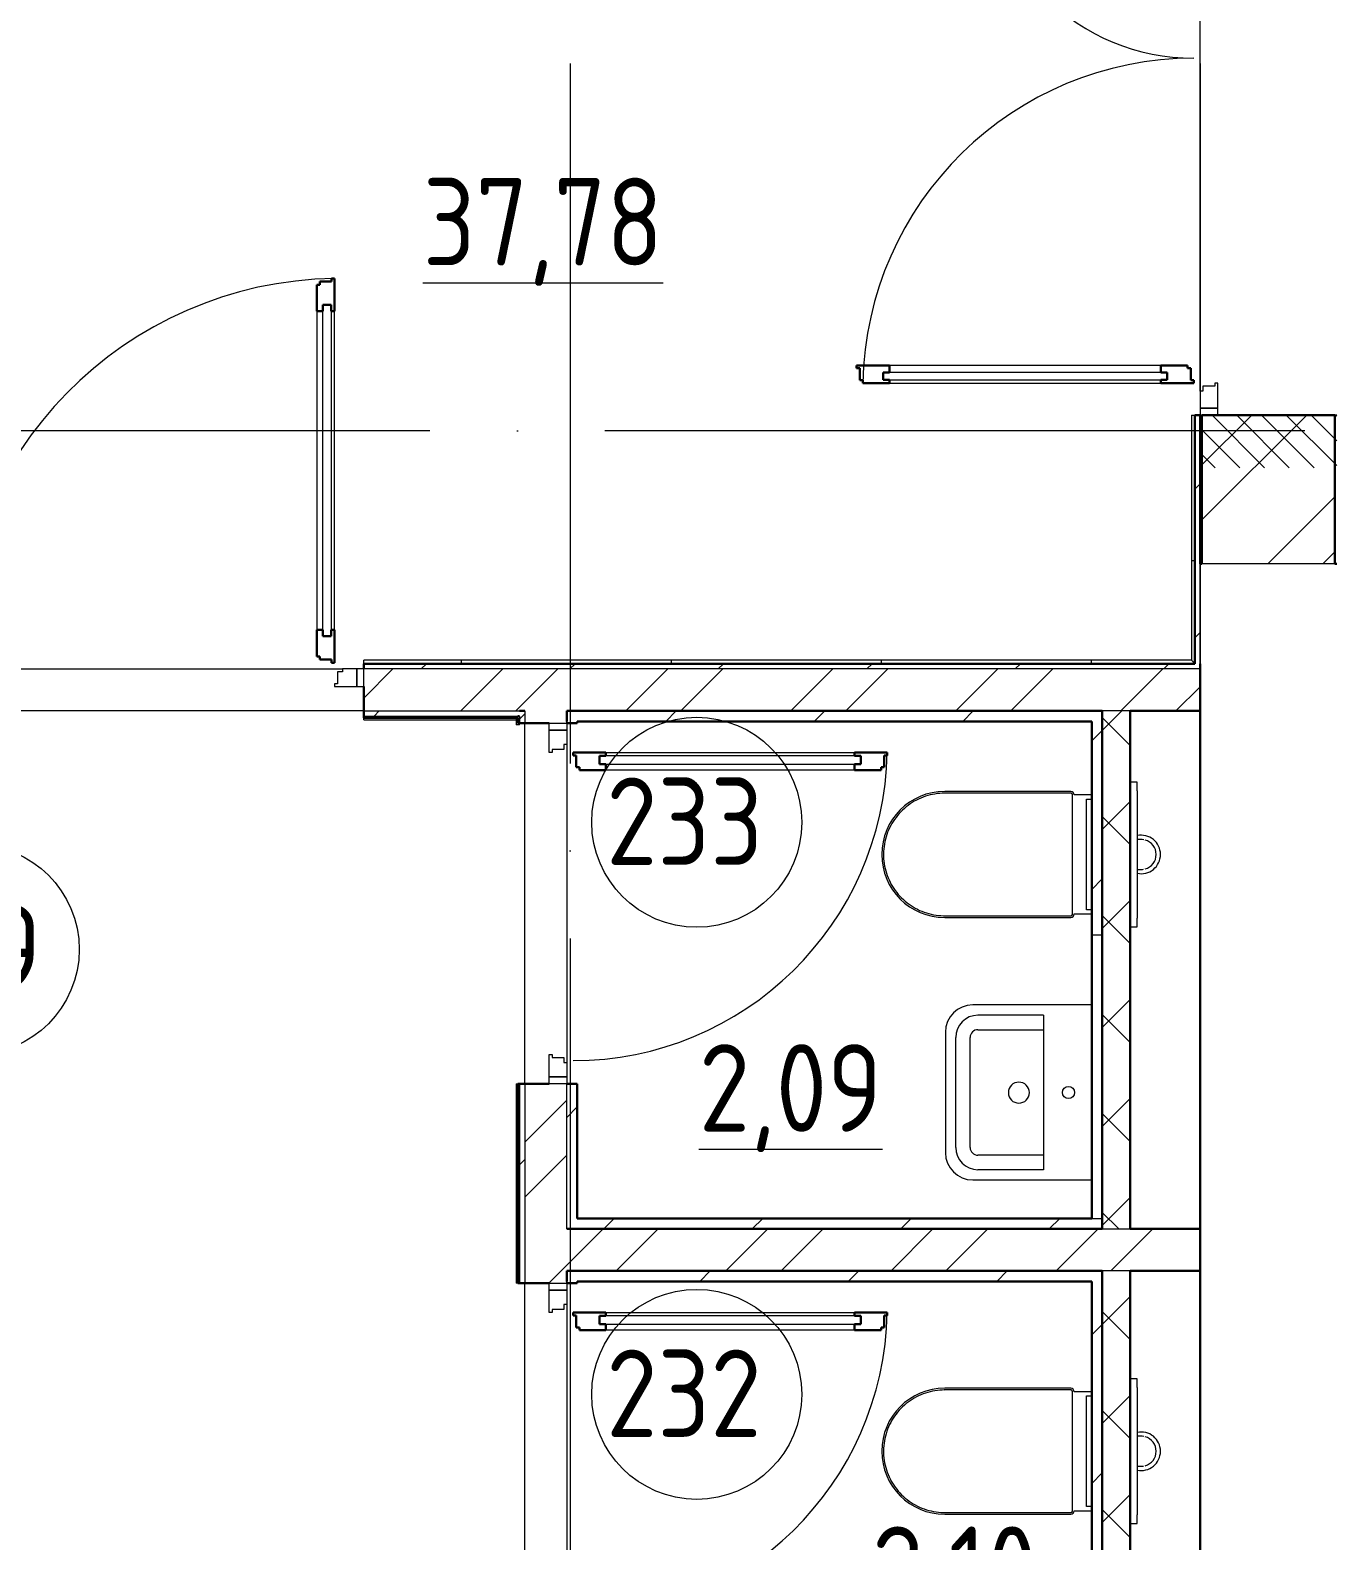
# Model space of a CAD drawing. Header units: millimetres. Extents: x -586848 to 520591, y -385801 to 675781.
# Drawn here: x 133380 to 137111, y 652200 to 656516 of the extents above; entities that cross this region are included whole.
import ezdxf

# ---------------------------------------------------------------- set-up
doc = ezdxf.new("R2010")
doc.units = ezdxf.units.MM
doc.linetypes.add('ADSK_Линия сетки', pattern=[25, 20, -2.5, 0, -2.5])
doc.linetypes.add('ADSK_Штриховая_ш2 п1_5', pattern=[4.5, 3, -1.5])
for name, color, linetype, lineweight in [('Двери', 252, 'Continuous', 9), ('Марки помещений', 252, 'Continuous', 20), ('Обобщенные модели', 252, 'Continuous', 18), ('Ограждение', 252, 'Continuous', 9), ('Оси', 252, 'Continuous', 9), ('Сантехника', 252, 'Continuous', 9), ('Стены внутренние', 7, 'Continuous', 18), ('Стены наружные', 7, 'Continuous', 18), ('Стены штриховка', 7, 'Continuous', 9)]:
    doc.layers.add(name, color=color, linetype=linetype, lineweight=lineweight)
doc.layers.add('Двери открывание', color=7, linetype='Continuous', lineweight=9, true_color=0xc0c0c0)
doc.styles.add('GOST Common_2', font='', dxfattribs={"width": 0.9, "height": 250})
doc.styles.get('GOST Common_2').set_extended_font_data('GOST type B')
pattern_1 = [(0, (134012, 1600.5), (0, 600), []), (90, (134012, 1600.5), (-600, 4e-14), [])]

# ---------------------------------------------------------------- blocks, each defined once
blk = doc.blocks.new('2 этаж')
at = {"layer": 'Двери', "lineweight": 18, "true_color": 0x636466}
h = blk.add_hatch(dxfattribs=at)
h.set_pattern_fill('FP_2', color=251, angle=90, style=0, pattern_type=2)
h.set_pattern_definition([(135, (137721.006, 23430.747), (-35.3553, -35.3553), [])])
h.paths.add_polyline_path([(137526, 22555.7), (137916, 22555.7), (137916, 22705.7), (137526, 22705.7), (137526, 22646)])
h.paths.add_polyline_path([(137526, 24405.7), (137916, 24405.7), (137916, 24555.7), (137526, 24555.7)])
at = {"layer": 'Ограждение', "true_color": 0x636466}
h = blk.add_hatch(dxfattribs=at)
h.set_pattern_fill('FP_14', color=251, style=0, pattern_type=2)
h.set_pattern_definition(pattern_1)
h.paths.add_polyline_path([(137511, 21995.7), (137511, 22705.7), (137501, 22705.7), (137501, 22005.7)])
h = blk.add_hatch(dxfattribs=at)
h.set_pattern_fill('FP_14', color=251, style=0, pattern_type=2)
h.set_pattern_definition(pattern_1)
h.paths.add_polyline_path([(137138.6, 21995.7), (137511, 21995.7), (137501, 22005.7), (135136, 22005.7), (135136, 21995.7), (136791.3, 21995.7)])
at = {"layer": 'Двери', "color": 251, "lineweight": 30, "true_color": 0x636466}
for p, q in [((135052, 23096.7), (135044, 23096.7)), ((135044, 23096.7), (135044, 23087.7)), ((135052, 23002.7), (135052, 23096.7)), ((135010, 23078.7), (135002, 23078.7)), ((135002, 23078.7), (135002, 23002.7)), ((135044, 23087.7), (135010, 23087.7)), ((135010, 23087.7), (135010, 23078.7)), ((135019, 23002.7), (135019, 23020.7)), ((135019, 23020.7), (135043, 23020.7)), ((135043, 23020.7), (135043, 23002.7)), ((135002, 23002.7), (135019, 23002.7)), ((135043, 23002.7), (135052, 23002.7)), ((136638, 22847.7), (136544, 22847.7)), ((136544, 22847.7), (136544, 22839.7)), ((136544, 22839.7), (136553, 22839.7)), ((136553, 22839.7), (136553, 22805.7)), ((136638, 22847.7), (136638, 22827.7)), ((137490, 22847.7), (137414, 22847.7)), ((137414, 22847.7), (137414, 22827.7)), ((137490, 22839.7), (137490, 22847.7)), ((137499, 22839.7), (137490, 22839.7)), ((137499, 22805.7), (137499, 22839.7)), ((136553, 22805.7), (136562, 22805.7)), ((136562, 22805.7), (136562, 22797.7)), ((136562, 22797.7), (136638, 22797.7)), ((136638, 22827.7), (136620, 22827.7)), ((136620, 22827.7), (136620, 22806.7)), ((136620, 22806.7), (136638, 22806.7)), ((136638, 22806.7), (136638, 22797.7)), ((137414, 22827.7), (137432, 22827.7)), ((137414, 22806.7), (137414, 22797.7)), ((137432, 22806.7), (137414, 22806.7)), ((137414, 22797.7), (137508, 22797.7)), ((137432, 22827.7), (137432, 22806.7)), ((137508, 22805.7), (137499, 22805.7)), ((137508, 22797.7), (137508, 22805.7)), ((135002, 22092.7), (135002, 22016.7)), ((135002, 22092.7), (135019, 22092.7)), ((135019, 22092.7), (135019, 22074.7)), ((135019, 22074.7), (135043, 22074.7)), ((135043, 22092.7), (135052, 22092.7)), ((135043, 22074.7), (135043, 22092.7)), ((135052, 21998.7), (135052, 22092.7)), ((135002, 22016.7), (135010, 22016.7)), ((135010, 22016.7), (135010, 22007.7)), ((135010, 22007.7), (135044, 22007.7)), ((135044, 22007.7), (135044, 21998.7)), ((135044, 21998.7), (135052, 21998.7)), ((135734, 21741.7), (135828, 21741.7)), ((135734, 21733.7), (135734, 21741.7)), ((135743, 21733.7), (135734, 21733.7)), ((135743, 21699.7), (135743, 21733.7)), ((135810, 21732.7), (135828, 21732.7)), ((135810, 21708.7), (135810, 21732.7)), ((135828, 21708.7), (135810, 21708.7)), ((135828, 21732.7), (135828, 21741.7)), ((135828, 21691.7), (135828, 21708.7)), ((136538, 21741.7), (136632, 21741.7)), ((136538, 21732.7), (136538, 21741.7)), ((136556, 21732.7), (136538, 21732.7)), ((136538, 21708.7), (136556, 21708.7)), ((136538, 21691.7), (136538, 21708.7)), ((136556, 21708.7), (136556, 21732.7)), ((136623, 21733.7), (136623, 21699.7)), ((136632, 21733.7), (136623, 21733.7)), ((136632, 21741.7), (136632, 21733.7)), ((135752, 21699.7), (135743, 21699.7)), ((135752, 21691.7), (135752, 21699.7)), ((135828, 21691.7), (135752, 21691.7)), ((136614, 21691.7), (136538, 21691.7)), ((136614, 21699.7), (136614, 21691.7)), ((136623, 21699.7), (136614, 21699.7)), ((135734, 20141.7), (135828, 20141.7)), ((135734, 20133.7), (135734, 20141.7)), ((135743, 20133.7), (135734, 20133.7)), ((135743, 20099.7), (135743, 20133.7)), ((135810, 20132.7), (135828, 20132.7)), ((135810, 20108.7), (135810, 20132.7)), ((135828, 20132.7), (135828, 20141.7)), ((136538, 20141.7), (136632, 20141.7)), ((136538, 20132.7), (136538, 20141.7)), ((136556, 20132.7), (136538, 20132.7)), ((136556, 20108.7), (136556, 20132.7)), ((136623, 20133.7), (136623, 20099.7)), ((136632, 20133.7), (136623, 20133.7)), ((136632, 20141.7), (136632, 20133.7)), ((135752, 20099.7), (135743, 20099.7)), ((135752, 20091.7), (135752, 20099.7)), ((135828, 20091.7), (135752, 20091.7)), ((135828, 20108.7), (135810, 20108.7)), ((135828, 20091.7), (135828, 20108.7)), ((136538, 20108.7), (136556, 20108.7)), ((136538, 20091.7), (136538, 20108.7)), ((136614, 20091.7), (136538, 20091.7)), ((136614, 20099.7), (136614, 20091.7)), ((136623, 20099.7), (136614, 20099.7))]:
    blk.add_line(p, q, dxfattribs=at)
at = {"layer": 'Двери', "color": 251, "true_color": 0x636466}
for p, q in [((135019, 22074.7), (135019, 23020.7)), ((135019, 23020.7), (135043, 23020.7)), ((135043, 23020.7), (135043, 22074.7)), ((135002, 23002.7), (135002, 22092.7)), ((135052, 22092.7), (135052, 23002.7)), ((137414, 22847.7), (136638, 22847.7)), ((137432, 22827.7), (136620, 22827.7)), ((136620, 22827.7), (136620, 22806.7)), ((136620, 22806.7), (137432, 22806.7)), ((136638, 22797.7), (137414, 22797.7)), ((137432, 22806.7), (137432, 22827.7)), ((137568, 22788.7), (137534, 22788.7)), ((137534, 22788.7), (137534, 22774.7)), ((137576, 22797.7), (137568, 22797.7)), ((137568, 22797.7), (137568, 22788.7)), ((137576, 22725.7), (137576, 22797.7)), ((137526, 22774.7), (137526, 22725.7)), ((137534, 22774.7), (137526, 22774.7)), ((137576, 22725.7), (137526, 22725.7)), ((137526, 22725.7), (137526, 22705.7)), ((137526, 22725.7), (137576, 22725.7)), ((137526, 22705.7), (137576, 22705.7)), ((137576, 22705.7), (137576, 22725.7)), ((135043, 22074.7), (135019, 22074.7)), ((135075, 21972.7), (135061, 21972.7)), ((135061, 21972.7), (135061, 21938.7)), ((135075, 21980.7), (135075, 21972.7)), ((135116, 21980.7), (135075, 21980.7)), ((135136, 21980.7), (135116, 21980.7)), ((135116, 21980.7), (135116, 21930.7)), ((135116, 21930.7), (135116, 21980.7)), ((135136, 21930.7), (135136, 21980.7)), ((135061, 21938.7), (135052, 21938.7)), ((135052, 21938.7), (135052, 21930.7)), ((135052, 21930.7), (135116, 21930.7)), ((135116, 21930.7), (135136, 21930.7)), ((135666, 21805.7), (135666, 21825.7)), ((135666, 21825.7), (135716, 21825.7)), ((135716, 21805.7), (135666, 21805.7)), ((135666, 21805.7), (135716, 21805.7)), ((135666, 21741.7), (135666, 21805.7)), ((135716, 21825.7), (135716, 21805.7)), ((135716, 21805.7), (135716, 21764.7)), ((135708, 21764.7), (135708, 21750.7)), ((135716, 21764.7), (135708, 21764.7)), ((135674, 21741.7), (135666, 21741.7)), ((135674, 21750.7), (135674, 21741.7)), ((135708, 21750.7), (135674, 21750.7)), ((135810, 21732.7), (135810, 21708.7)), ((136556, 21732.7), (135810, 21732.7)), ((135810, 21708.7), (136556, 21708.7)), ((135828, 21741.7), (136538, 21741.7)), ((136556, 21708.7), (136556, 21732.7)), ((136538, 21691.7), (135828, 21691.7)), ((135666, 20879.7), (135674, 20879.7)), ((135666, 20815.7), (135666, 20879.7)), ((135674, 20879.7), (135674, 20870.7)), ((135674, 20870.7), (135708, 20870.7)), ((135708, 20870.7), (135708, 20856.7)), ((135708, 20856.7), (135716, 20856.7)), ((135716, 20856.7), (135716, 20815.7)), ((135666, 20815.7), (135716, 20815.7)), ((135666, 20795.7), (135666, 20815.7)), ((135716, 20815.7), (135666, 20815.7)), ((135716, 20815.7), (135716, 20795.7)), ((135716, 20795.7), (135666, 20795.7)), ((135666, 20205.7), (135666, 20225.7)), ((135666, 20225.7), (135716, 20225.7)), ((135716, 20205.7), (135666, 20205.7)), ((135666, 20205.7), (135716, 20205.7)), ((135666, 20141.7), (135666, 20205.7)), ((135716, 20225.7), (135716, 20205.7)), ((135716, 20205.7), (135716, 20164.7)), ((135708, 20164.7), (135708, 20150.7)), ((135716, 20164.7), (135708, 20164.7)), ((135674, 20141.7), (135666, 20141.7)), ((135674, 20150.7), (135674, 20141.7)), ((135708, 20150.7), (135674, 20150.7)), ((135810, 20132.7), (135810, 20108.7)), ((136556, 20132.7), (135810, 20132.7)), ((135828, 20141.7), (136538, 20141.7)), ((136556, 20108.7), (136556, 20132.7)), ((135810, 20108.7), (136556, 20108.7)), ((136538, 20091.7), (135828, 20091.7))]:
    blk.add_line(p, q, dxfattribs=at)
at = {"layer": 'Двери', "color": 251, "linetype": 'ADSK_Штриховая_ш2 п1_5', "true_color": 0x636466}
for p, q in [((137916, 22705.7), (137526, 22705.7)), ((137526, 22705.7), (137526, 22555.7))]:
    blk.add_line(p, q, dxfattribs=at)
at = {"layer": 'Двери открывание', "color": 251, "true_color": 0x636466}
for centre, radius, start, end in [((137508, 24331.7), 606, 181.7021, 270), ((137508, 22779.7), 946, 90, 178.9097), ((135070, 21998.7), 1098, 90.9393, 180), ((135734, 21759.7), 898, 270, 358.8515), ((135734, 20159.7), 898, 270, 358.8515)]:
    blk.add_arc(centre, radius, start, end, dxfattribs=at)
at = {"layer": 'Марки помещений', "color": 251, "true_color": 0x636466}
for centre in [(136087.4, 21542.7), (134022.9, 21179.4), (136087.4, 19908.3)]:
    blk.add_circle(centre, 300, dxfattribs=at)
at = {"layer": 'Обобщенные модели', "color": 251, "true_color": 0x636466}
for p, q in [((137216, 21020.8), (136876, 21020.8)), ((137078, 20991.3), (136890.9, 20991.3)), ((137078, 20991.3), (137078, 20550.2)), ((136798, 20942.8), (136798, 20770.6)), ((136890.9, 20950), (137078, 20950)), ((136827.3, 20613.7), (136827.3, 20927.8)), ((136868.6, 20613.7), (136868.6, 20927.8)), ((136798, 20770.6), (136798, 20598.7)), ((137078, 20591.5), (136890.9, 20591.5)), ((137078, 20550.2), (136890.9, 20550.2)), ((136876, 20520.7), (137216, 20520.7))]:
    blk.add_line(p, q, dxfattribs=at)
blk.add_circle((137149.7, 20770.7), 17.5, dxfattribs=at)
for centre, radius, start, end in [((136876, 20942.8), 78, 90, 180), ((136890.9, 20927.8), 63.6, 90, 180), ((136890.9, 20927.8), 22.3, 90, 180), ((137007.8, 20770.3), 30, 90, 270), ((137007.8, 20770.3), 30, 270, 90), ((136876, 20598.7), 78, 180, 270), ((136890.9, 20613.7), 63.6, 180, 270), ((136890.9, 20613.7), 22.3, 180, 270)]:
    blk.add_arc(centre, radius, start, end, dxfattribs=at)
at = {"layer": 'Ограждение', "color": 251, "true_color": 0x636466}
for p, q in [((137501, 22705.7), (137511, 22705.7)), ((137501, 22705.7), (137501, 22005.7)), ((135136, 21995.7), (135136, 22005.7)), ((137501, 22005.7), (135136, 22005.7)), ((137501, 22005.7), (137511, 21995.7)), ((135136, 21835.7), (135136, 21840.7)), ((135571, 21835.7), (135576, 21840.7)), ((135136, 21835.7), (135571, 21835.7)), ((135571, 21835.7), (135571, 21820.7)), ((135581, 21820.7), (135571, 21820.7)), ((135581, 21820.7), (135581, 21825.7)), ((135571, 20795.7), (135576, 20795.7)), ((135571, 20795.7), (135571, 20225.7)), ((135576, 20225.7), (135571, 20225.7))]:
    blk.add_line(p, q, dxfattribs=at)
at = {"layer": 'Оси', "color": 251, "linetype": 'ADSK_Линия сетки', "ltscale": 100, "true_color": 0x636466}
for p, q in [((135726, 33711.4), (135726, -32265.4)), ((137526, 33711.4), (137526, -32265.4)), ((165326, 22660.7), (93565.9, 22660.7))]:
    blk.add_line(p, q, dxfattribs=at)
at = {"layer": 'Сантехника', "color": 251, "true_color": 0x636466}
for p, q in [((137156, 21630.7), (136796, 21630.7)), ((137156, 21625.7), (136796, 21625.7)), ((137161, 21280.7), (137161, 21620.7)), ((137216, 21620.7), (137166, 21620.7)), ((137201, 21292.5), (137201, 21609)), ((137201, 21609), (137216, 21609)), ((137166, 21280.7), (137216, 21280.7)), ((137216, 21292.5), (137201, 21292.5)), ((136796, 21275.7), (137156, 21275.7)), ((136796, 21270.7), (137156, 21270.7)), ((137156, 19925.7), (136796, 19925.7)), ((137156, 19920.7), (136796, 19920.7)), ((137161, 19575.7), (137161, 19915.7)), ((137216, 19915.7), (137166, 19915.7)), ((137201, 19587.5), (137201, 19904)), ((137201, 19904), (137216, 19904)), ((136796, 19570.7), (137156, 19570.7)), ((136796, 19565.7), (137156, 19565.7)), ((137166, 19575.7), (137216, 19575.7)), ((137216, 19587.5), (137201, 19587.5))]:
    blk.add_line(p, q, dxfattribs=at)
at = {"layer": 'Сантехника', "color": 251, "lineweight": 9, "true_color": 0x636466}
for p, q in [((137346, 21657.5), (137326, 21657.5)), ((137346, 21632.5), (137346, 21657.5)), ((137346, 21632.5), (137346, 21269)), ((137326, 21244), (137346, 21244)), ((137346, 21244), (137346, 21269)), ((137346, 19952.5), (137326, 19952.5)), ((137346, 19927.5), (137346, 19952.5)), ((137346, 19927.5), (137346, 19564)), ((137346, 19539), (137346, 19564)), ((137326, 19539), (137346, 19539))]:
    blk.add_line(p, q, dxfattribs=at)
at = {"layer": 'Сантехника', "color": 251, "true_color": 0x636466, "flags": 128}
for points in [[(136796, 21625.7), (136789, 21625.6), (136782, 21625.2), (136775.1, 21624.5), (136768.1, 21623.5), (136761.2, 21622.3), (136754.4, 21620.7), (136747.6, 21618.9), (136741, 21616.9), (136734.4, 21614.5), (136727.9, 21611.9), (136721.5, 21609.1), (136715.2, 21606), (136709.1, 21602.6), (136703, 21599), (136697.2, 21595.2), (136691.5, 21591.1), (136686, 21586.8), (136680.6, 21582.3), (136675.4, 21577.6), (136670.5, 21572.7), (136665.7, 21567.6), (136661.1, 21562.2), (136656.8, 21556.8), (136652.6, 21551.1), (136648.7, 21545.3), (136645.1, 21539.3), (136641.7, 21533.2), (136638.5, 21527), (136635.6, 21520.6), (136632.9, 21514.2), (136630.5, 21507.6), (136628.4, 21500.9), (136626.5, 21494.2), (136624.9, 21487.4), (136623.6, 21480.5), (136622.5, 21473.6), (136621.7, 21466.6), (136621.2, 21459.6), (136621, 21452.6), (136621.1, 21445.6), (136621.4, 21438.6), (136622, 21431.7), (136623, 21424.7), (136624.1, 21417.8), (136625.6, 21411), (136627.3, 21404.2), (136629.3, 21397.5), (136631.6, 21390.9), (136634.1, 21384.3), (136636.9, 21377.9), (136639.9, 21371.6), (136643.2, 21365.4), (136646.7, 21359.4), (136650.5, 21353.5), (136654.5, 21347.8), (136658.8, 21342.2), (136663.2, 21336.8), (136667.9, 21331.6), (136672.7, 21326.5), (136677.8, 21321.7), (136683.1, 21317.1), (136688.5, 21312.7), (136694.1, 21308.5), (136699.9, 21304.5), (136705.8, 21300.8), (136711.9, 21297.3), (136718.1, 21294.1), (136724.4, 21291.1), (136730.8, 21288.3), (136737.4, 21285.9), (136744, 21283.6), (136750.7, 21281.7), (136757.5, 21280), (136764.4, 21278.6), (136771.3, 21277.5), (136778.3, 21276.6), (136785.2, 21276.1), (136792.2, 21275.8), (136796, 21275.7)], [(137161, 21620.7), (137161, 21620.9), (137161, 21621.1), (137161, 21621.3), (137160.9, 21621.5), (137160.9, 21621.7), (137160.9, 21621.9), (137160.8, 21622.1), (137160.8, 21622.3), (137160.7, 21622.5), (137160.6, 21622.7), (137160.5, 21622.9), (137160.4, 21623.1), (137160.3, 21623.2), (137160.2, 21623.4), (137160.1, 21623.6), (137160, 21623.7), (137159.9, 21623.9), (137159.8, 21624), (137159.6, 21624.2), (137159.5, 21624.3), (137159.3, 21624.5), (137159.2, 21624.6), (137159, 21624.7), (137158.9, 21624.8), (137158.7, 21625), (137158.5, 21625.1), (137158.4, 21625.2), (137158.2, 21625.2), (137158, 21625.3), (137157.8, 21625.4), (137157.6, 21625.5), (137157.4, 21625.5), (137157.2, 21625.6), (137157.1, 21625.6), (137156.9, 21625.7), (137156.7, 21625.7), (137156.5, 21625.7), (137156.3, 21625.7), (137156.1, 21625.7), (137156, 21625.7)], [(137156, 21275.7), (137156.2, 21275.8), (137156.4, 21275.8), (137156.6, 21275.8), (137156.8, 21275.8), (137157, 21275.8), (137157.2, 21275.9), (137157.4, 21275.9), (137157.6, 21276), (137157.8, 21276.1), (137158, 21276.1), (137158.1, 21276.2), (137158.3, 21276.3), (137158.5, 21276.4), (137158.7, 21276.5), (137158.8, 21276.6), (137159, 21276.7), (137159.2, 21276.9), (137159.3, 21277), (137159.5, 21277.1), (137159.6, 21277.3), (137159.7, 21277.4), (137159.9, 21277.6), (137160, 21277.7), (137160.1, 21277.9), (137160.2, 21278), (137160.3, 21278.2), (137160.4, 21278.4), (137160.5, 21278.6), (137160.6, 21278.8), (137160.7, 21278.9), (137160.7, 21279.1), (137160.8, 21279.3), (137160.8, 21279.5), (137160.9, 21279.7), (137160.9, 21279.9), (137161, 21280.1), (137161, 21280.3), (137161, 21280.5), (137161, 21280.7), (137161, 21280.7)], [(136796, 19920.7), (136789, 19920.6), (136782, 19920.2), (136775.1, 19919.5), (136768.1, 19918.5), (136761.2, 19917.3), (136754.4, 19915.7), (136747.6, 19913.9), (136741, 19911.9), (136734.4, 19909.5), (136727.9, 19906.9), (136721.5, 19904.1), (136715.2, 19901), (136709.1, 19897.6), (136703, 19894), (136697.2, 19890.2), (136691.5, 19886.1), (136686, 19881.8), (136680.6, 19877.3), (136675.4, 19872.6), (136670.5, 19867.7), (136665.7, 19862.6), (136661.1, 19857.2), (136656.8, 19851.8), (136652.6, 19846.1), (136648.7, 19840.3), (136645.1, 19834.3), (136641.7, 19828.2), (136638.5, 19822), (136635.6, 19815.6), (136632.9, 19809.2), (136630.5, 19802.6), (136628.4, 19795.9), (136626.5, 19789.2), (136624.9, 19782.4), (136623.6, 19775.5), (136622.5, 19768.6), (136621.7, 19761.6), (136621.2, 19754.6), (136621, 19747.6), (136621.1, 19740.6), (136621.4, 19733.6), (136622, 19726.7), (136623, 19719.7), (136624.1, 19712.8), (136625.6, 19706), (136627.3, 19699.2), (136629.3, 19692.5), (136631.6, 19685.9), (136634.1, 19679.3), (136636.9, 19672.9), (136639.9, 19666.6), (136643.2, 19660.4), (136646.7, 19654.4), (136650.5, 19648.5), (136654.5, 19642.8), (136658.8, 19637.2), (136663.2, 19631.8), (136667.9, 19626.6), (136672.7, 19621.5), (136677.8, 19616.7), (136683.1, 19612.1), (136688.5, 19607.7), (136694.1, 19603.5), (136699.9, 19599.5), (136705.8, 19595.8), (136711.9, 19592.3), (136718.1, 19589.1), (136724.4, 19586.1), (136730.8, 19583.3), (136737.4, 19580.9), (136744, 19578.6), (136750.7, 19576.7), (136757.5, 19575), (136764.4, 19573.6), (136771.3, 19572.5), (136778.3, 19571.6), (136785.2, 19571.1), (136792.2, 19570.8), (136796, 19570.7)], [(137161, 19915.7), (137161, 19915.9), (137161, 19916.1), (137161, 19916.3), (137160.9, 19916.5), (137160.9, 19916.7), (137160.9, 19916.9), (137160.8, 19917.1), (137160.8, 19917.3), (137160.7, 19917.5), (137160.6, 19917.7), (137160.5, 19917.9), (137160.4, 19918.1), (137160.3, 19918.2), (137160.2, 19918.4), (137160.1, 19918.6), (137160, 19918.7), (137159.9, 19918.9), (137159.8, 19919), (137159.6, 19919.2), (137159.5, 19919.3), (137159.3, 19919.5), (137159.2, 19919.6), (137159, 19919.7), (137158.9, 19919.8), (137158.7, 19920), (137158.5, 19920.1), (137158.4, 19920.2), (137158.2, 19920.2), (137158, 19920.3), (137157.8, 19920.4), (137157.6, 19920.5), (137157.4, 19920.5), (137157.2, 19920.6), (137157.1, 19920.6), (137156.9, 19920.7), (137156.7, 19920.7), (137156.5, 19920.7), (137156.3, 19920.7), (137156.1, 19920.7), (137156, 19920.7)], [(137156, 19570.7), (137156.2, 19570.8), (137156.4, 19570.8), (137156.6, 19570.8), (137156.8, 19570.8), (137157, 19570.8), (137157.2, 19570.9), (137157.4, 19570.9), (137157.6, 19571), (137157.8, 19571.1), (137158, 19571.1), (137158.1, 19571.2), (137158.3, 19571.3), (137158.5, 19571.4), (137158.7, 19571.5), (137158.8, 19571.6), (137159, 19571.7), (137159.2, 19571.9), (137159.3, 19572), (137159.5, 19572.1), (137159.6, 19572.3), (137159.7, 19572.4), (137159.9, 19572.6), (137160, 19572.7), (137160.1, 19572.9), (137160.2, 19573), (137160.3, 19573.2), (137160.4, 19573.4), (137160.5, 19573.6), (137160.6, 19573.8), (137160.7, 19573.9), (137160.7, 19574.1), (137160.8, 19574.3), (137160.8, 19574.5), (137160.9, 19574.7), (137160.9, 19574.9), (137161, 19575.1), (137161, 19575.3), (137161, 19575.5), (137161, 19575.7), (137161, 19575.7)]]:
    blk.add_lwpolyline(points, dxfattribs=at)
at = {"layer": 'Сантехника', "color": 251, "lineweight": 9, "true_color": 0x636466, "flags": 128}
for points in [[(137357.5, 21493.4), (137357.4, 21493.4), (137357.3, 21493.4), (137357.1, 21493.4), (137356.9, 21493.4), (137356.6, 21493.4), (137356.2, 21493.4), (137355.7, 21493.4), (137355.2, 21493.4), (137354.6, 21493.4), (137353.9, 21493.4), (137353.2, 21493.4), (137352.4, 21493.4), (137351.5, 21493.4), (137350.6, 21493.4), (137349.6, 21493.4), (137348.5, 21493.4), (137347.4, 21493.4), (137346.3, 21493.4)], [(137347.1, 21408), (137348.3, 21408), (137349.3, 21408), (137350.3, 21408), (137351.3, 21408), (137352.1, 21408), (137353, 21408), (137353.7, 21408), (137354.4, 21408), (137355, 21408), (137355.6, 21408), (137356, 21408), (137356.5, 21408), (137356.8, 21408), (137357.1, 21408), (137357.3, 21408), (137357.4, 21408), (137357.5, 21408), (137357.5, 21408)], [(137357.5, 19788.4), (137357.4, 19788.4), (137357.3, 19788.4), (137357.1, 19788.4), (137356.9, 19788.4), (137356.6, 19788.4), (137356.2, 19788.4), (137355.7, 19788.4), (137355.2, 19788.4), (137354.6, 19788.4), (137353.9, 19788.4), (137353.2, 19788.4), (137352.4, 19788.4), (137351.5, 19788.4), (137350.6, 19788.4), (137349.6, 19788.4), (137348.5, 19788.4), (137347.4, 19788.4), (137346.3, 19788.4)], [(137347.1, 19703), (137348.3, 19703), (137349.3, 19703), (137350.3, 19703), (137351.3, 19703), (137352.1, 19703), (137353, 19703), (137353.7, 19703), (137354.4, 19703), (137355, 19703), (137355.6, 19703), (137356, 19703), (137356.5, 19703), (137356.8, 19703), (137357.1, 19703), (137357.3, 19703), (137357.4, 19703), (137357.5, 19703), (137357.5, 19703)]]:
    blk.add_lwpolyline(points, dxfattribs=at)
at = {"layer": 'Сантехника', "color": 251, "true_color": 0x636466}
for centre, radius, start, end in [((136796, 21450.7), 180, 90, 270), ((136796, 21450.7), 175, 90, 90.9078), ((136796, 21450.7), 175, 90, 90.9078), ((137156, 21620.7), 10, 0, 90), ((137156, 21620.7), 5, 60, 90), ((137156, 21620.7), 5, 60, 90), ((137156, 21620.7), 5, 60, 75), ((137156, 21620.7), 5, 0, 30), ((137156, 21620.7), 5, 0, 30), ((137156, 21620.7), 5, 0, 30), ((137156, 21280.7), 10, 270, 0), ((137156, 21280.7), 5, 330, 0), ((137156, 21280.7), 5, 330, 0), ((137156, 21280.7), 5, 330, 0), ((136796, 21450.7), 175, 269.0922, 270), ((136796, 21450.7), 175, 269.0922, 270), ((137156, 21280.7), 5, 270, 300), ((137156, 21280.7), 5, 270, 300), ((137156, 21280.7), 5, 285, 300), ((136796, 19745.7), 180, 90, 270), ((136796, 19745.7), 175, 90, 90.9078), ((136796, 19745.7), 175, 90, 90.9078), ((137156, 19915.7), 10, 0, 90), ((137156, 19915.7), 5, 60, 90), ((137156, 19915.7), 5, 60, 90), ((137156, 19915.7), 5, 60, 75), ((137156, 19915.7), 5, 0, 30), ((137156, 19915.7), 5, 0, 30), ((137156, 19915.7), 5, 0, 30), ((136796, 19745.7), 175, 269.0922, 270), ((136796, 19745.7), 175, 269.0922, 270), ((137156, 19575.7), 10, 270, 0), ((137156, 19575.7), 5, 270, 300), ((137156, 19575.7), 5, 270, 300), ((137156, 19575.7), 5, 285, 300), ((137156, 19575.7), 5, 330, 0), ((137156, 19575.7), 5, 330, 0), ((137156, 19575.7), 5, 330, 0)]:
    blk.add_arc(centre, radius, start, end, dxfattribs=at)
at = {"layer": 'Сантехника', "color": 251, "lineweight": 9, "true_color": 0x636466}
for centre, radius, start, end in [((137357.5, 21450.7), 55, 0, 102.0258), ((137357.5, 21450.7), 42.7, 80.5014, 92.4333), ((137357.5, 21450.7), 42.7, 87.4662, 90), ((137357.5, 21450.7), 55, 257.9742, 0), ((137357.5, 21450.7), 42.7, 0, 75), ((137357.5, 21450.7), 42.7, 285, 0), ((137357.5, 21450.7), 42.7, 265.8024, 267.7583), ((137357.5, 21450.7), 42.7, 270, 279.1301), ((137357.5, 21450.7), 42.7, 270, 272.0828), ((137357.5, 19745.7), 55, 0, 102.0258), ((137357.5, 19745.7), 42.7, 80.5014, 92.7572), ((137357.5, 19745.7), 42.7, 87.4662, 90), ((137357.5, 19745.7), 42.7, 0, 75), ((137357.5, 19745.7), 55, 257.9742, 0), ((137357.5, 19745.7), 42.7, 285, 0), ((137357.5, 19745.7), 42.7, 265.8024, 267.7583), ((137357.5, 19745.7), 42.7, 270, 279.1301), ((137357.5, 19745.7), 42.7, 270, 272.0828)]:
    blk.add_arc(centre, radius, start, end, dxfattribs=at)
at = {"layer": 'Стены внутренние', "color": 251, "true_color": 0x636466}
for p, q in [((137526, 22774.7), (137526, 24336.7)), ((137526, 21995.7), (137526, 22280.7)), ((137911, 22280.7), (137531, 22280.7))]:
    blk.add_line(p, q, dxfattribs=at)
at = {"layer": 'Стены внутренние', "color": 251, "lineweight": 30, "true_color": 0x636466}
for p, q in [((137531, 22280.7), (137526, 22280.7)), ((137916, 22280.7), (137911, 22280.7)), ((137526, 20380.7), (137526, 21860.7)), ((137526, 18770.7), (137526, 20260.7))]:
    blk.add_line(p, q, dxfattribs=at)
at = {"layer": 'Стены наружные', "color": 251, "lineweight": 30, "true_color": 0x636466}
for p, q in [((137511, 21995.7), (137511, 22705.7)), ((137511, 22705.7), (137526, 22705.7)), ((137526, 22280.7), (137526, 22705.7)), ((137531, 22705.7), (137531, 22280.7)), ((137911, 22705.7), (137531, 22705.7)), ((137911, 22705.7), (137911, 22280.7)), ((137511, 21995.7), (135136, 21995.7)), ((135136, 21995.7), (135136, 21980.7)), ((137526, 21995.7), (137526, 21860.7)), ((135136, 21930.7), (135136, 21840.7)), ((135136, 21840.7), (135576, 21840.7)), ((135576, 21845.7), (135581, 21845.7)), ((135576, 21840.7), (135576, 21825.7)), ((135596, 21860.7), (135581, 21860.7)), ((137246, 21860.7), (135716, 21860.7)), ((135716, 21860.7), (135716, 21830.7)), ((137246, 21860.7), (137246, 20380.7)), ((137526, 21860.7), (137326, 21860.7)), ((137326, 21860.7), (137326, 20380.7)), ((135576, 21825.7), (135666, 21825.7)), ((135746, 21825.7), (135716, 21825.7)), ((137216, 21830.7), (135746, 21830.7)), ((135746, 21825.7), (135746, 21830.7)), ((137216, 20410.7), (137216, 21830.7)), ((135576, 20795.7), (135666, 20795.7)), ((135576, 20795.7), (135576, 20225.7)), ((135746, 20795.7), (135716, 20795.7)), ((135746, 20410.7), (135746, 20795.7)), ((137246, 20380.7), (135716, 20380.7)), ((135746, 20410.7), (137216, 20410.7)), ((137526, 20380.7), (137326, 20380.7)), ((137526, 20260.7), (137526, 20380.7)), ((135716, 20230.7), (135716, 20260.7)), ((137246, 20260.7), (135716, 20260.7)), ((137246, 18770.7), (137246, 20260.7)), ((137526, 20260.7), (137326, 20260.7)), ((137326, 20260.7), (137326, 18770.7)), ((135576, 20225.7), (135666, 20225.7)), ((135746, 20225.7), (135716, 20225.7)), ((137216, 20230.7), (135746, 20230.7)), ((135746, 20225.7), (135746, 20230.7)), ((137216, 18800.7), (137216, 20230.7))]:
    blk.add_line(p, q, dxfattribs=at)
at = {"layer": 'Стены наружные', "color": 251, "linetype": 'Continuous', "lineweight": 9, "true_color": 0x636466}
for p, q in [((137531, 22563.6), (137673.1, 22705.7)), ((137531, 22406.5), (137830.3, 22705.7)), ((137511, 22494.3), (137526, 22509.3)), ((137719.6, 22280.7), (137911, 22472.2)), ((137876.7, 22280.7), (137911, 22315)), ((137511, 22070.1), (137526, 22085.1)), ((135136, 21897.3), (135219.4, 21980.7)), ((135300.4, 21980.7), (135315.4, 21995.7)), ((135413.7, 21860.7), (135533.7, 21980.7)), ((135570.9, 21860.7), (135690.9, 21980.7)), ((135724.6, 21980.7), (135739.6, 21995.7)), ((135885.2, 21860.7), (136005.2, 21980.7)), ((136042.3, 21860.7), (136162.3, 21980.7)), ((136148.9, 21980.7), (136163.9, 21995.7)), ((136356.6, 21860.7), (136476.6, 21980.7)), ((136513.8, 21860.7), (136633.8, 21980.7)), ((136573.2, 21980.7), (136588.2, 21995.7)), ((136828.1, 21860.7), (136948.1, 21980.7)), ((136985.3, 21860.7), (137105.3, 21980.7)), ((136997.4, 21980.7), (137012.4, 21995.7)), ((137299.6, 21860.7), (137419.6, 21980.7)), ((137421.7, 21980.7), (137436.7, 21995.7)), ((137456.7, 21860.7), (137526, 21930)), ((135160.4, 21840.7), (135165.4, 21845.7)), ((135165.4, 21845.7), (135180.4, 21860.7)), ((135231.1, 21840.7), (135236.1, 21845.7)), ((135301.8, 21840.7), (135306.8, 21845.7)), ((135372.5, 21840.7), (135377.5, 21845.7)), ((135443.2, 21840.7), (135448.2, 21845.7)), ((135513.9, 21840.7), (135518.9, 21845.7)), ((135581, 21837.1), (135596, 21852.1)), ((135998.9, 21830.7), (136028.9, 21860.7)), ((136423.2, 21830.7), (136453.2, 21860.7)), ((136847.4, 21830.7), (136877.4, 21860.7)), ((137246, 21805.1), (137301.7, 21860.7)), ((137326, 21762.4), (137246, 21842.4)), ((135576, 21832.1), (135581, 21837.1)), ((137216, 21775.1), (137246, 21805.1)), ((137246, 21522.2), (137326, 21602.2)), ((137326, 21479.6), (137246, 21559.6)), ((137216, 21350.8), (137246, 21380.8)), ((137246, 21239.4), (137326, 21319.4)), ((137326, 21196.7), (137246, 21276.7)), ((137246, 20956.5), (137326, 21036.5)), ((137326, 20913.9), (137246, 20993.9)), ((135576, 20771.5), (135581, 20776.5)), ((135596, 20628.6), (135716, 20748.6)), ((135716, 20699.3), (135746, 20729.3)), ((137246, 20673.7), (137326, 20753.7)), ((135576, 20700.7), (135581, 20705.7)), ((137326, 20631), (137246, 20711)), ((135576, 20630), (135581, 20635)), ((135596, 20471.5), (135716, 20591.5)), ((135576, 20559.3), (135581, 20564.3)), ((135581, 20564.3), (135596, 20579.3)), ((135576, 20488.6), (135581, 20493.6)), ((137246, 20390.8), (137326, 20470.8)), ((135576, 20417.9), (135581, 20422.9)), ((137293.4, 20380.7), (137246, 20428.2)), ((135716, 20277.2), (135819.6, 20380.7)), ((135821.7, 20380.7), (135851.7, 20410.7)), ((135856.7, 20260.7), (135976.7, 20380.7)), ((136171, 20260.7), (136291, 20380.7)), ((136246, 20380.7), (136276, 20410.7)), ((136328.2, 20260.7), (136448.2, 20380.7)), ((136642.5, 20260.7), (136762.5, 20380.7)), ((136670.2, 20380.7), (136700.2, 20410.7)), ((136799.6, 20260.7), (136919.6, 20380.7)), ((137094.5, 20380.7), (137124.5, 20410.7)), ((137114, 20260.7), (137234, 20380.7)), ((137271.1, 20260.7), (137391.1, 20380.7)), ((135576, 20347.2), (135581, 20352.2)), ((135576, 20276.5), (135581, 20281.5)), ((135664.6, 20225.7), (135716, 20277.2)), ((136096, 20230.7), (136126, 20260.7)), ((136520.2, 20230.7), (136550.2, 20260.7)), ((136944.5, 20230.7), (136974.5, 20260.7)), ((137246, 20108), (137326, 20188)), ((137326, 20065.3), (137246, 20145.3)), ((137216, 20078), (137246, 20108)), ((137246, 19825.2), (137326, 19905.2)), ((137326, 19782.5), (137246, 19862.5)), ((137216, 19653.7), (137246, 19683.7)), ((137246, 19542.3), (137326, 19622.3)), ((137326, 19499.7), (137246, 19579.7))]:
    blk.add_line(p, q, dxfattribs=at)
at = {"layer": 'Стены наружные', "color": 251, "true_color": 0x636466}
for p, q in [((133967, 21980.7), (135075, 21980.7)), ((135136, 21860.7), (133906, 21860.7)), ((135596, 20795.7), (135596, 21825.7)), ((135716, 21764.7), (135716, 20856.7)), ((135596, 19195.7), (135596, 20225.7)), ((135716, 20164.7), (135716, 19256.7))]:
    blk.add_line(p, q, dxfattribs=at)
at = {"layer": 'Стены штриховка', "color": 251, "true_color": 0x636466}
for p, q in [((137526, 21980.7), (135136, 21980.7)), ((135136, 21860.7), (135581, 21860.7)), ((135136, 21845.7), (135576, 21845.7)), ((135581, 21845.7), (135581, 21825.7)), ((135596, 21860.7), (135596, 21825.7)), ((137326, 21860.7), (137246, 21860.7)), ((135716, 21825.7), (135716, 21830.7)), ((137216, 21220.7), (137246, 21220.7)), ((135581, 20795.7), (135581, 20225.7)), ((135596, 20795.7), (135596, 20225.7)), ((135716, 20380.7), (135716, 20795.7)), ((137216, 20410.7), (137246, 20410.7)), ((137246, 20380.7), (137326, 20380.7)), ((137326, 20260.7), (137246, 20260.7)), ((135716, 20225.7), (135716, 20230.7))]:
    blk.add_line(p, q, dxfattribs=at)
at = {"layer": 'Марки помещений', "color": 251, "true_color": 0x636466, "style": 'GOST Common_2', "width": 0.9}
for s, p in [('%%U37,78', (135304.4, 23133.6)), ('233', (135828.6, 21420.5)), ('229', (133764.2, 21057.1)), ('%%U2,09', (136093.4, 20658.7)), ('232', (135828.6, 19786)), ('%%U2,10', (136587.9, 19280.8))]:
    blk.add_text(s, height=250, dxfattribs=at).set_placement(p)

msp = doc.modelspace()

# ---------------------------------------------------------------- block references
msp.add_blockref('2 этаж', (-802.7, 632710.4))

doc.saveas('drawing.dxf')
